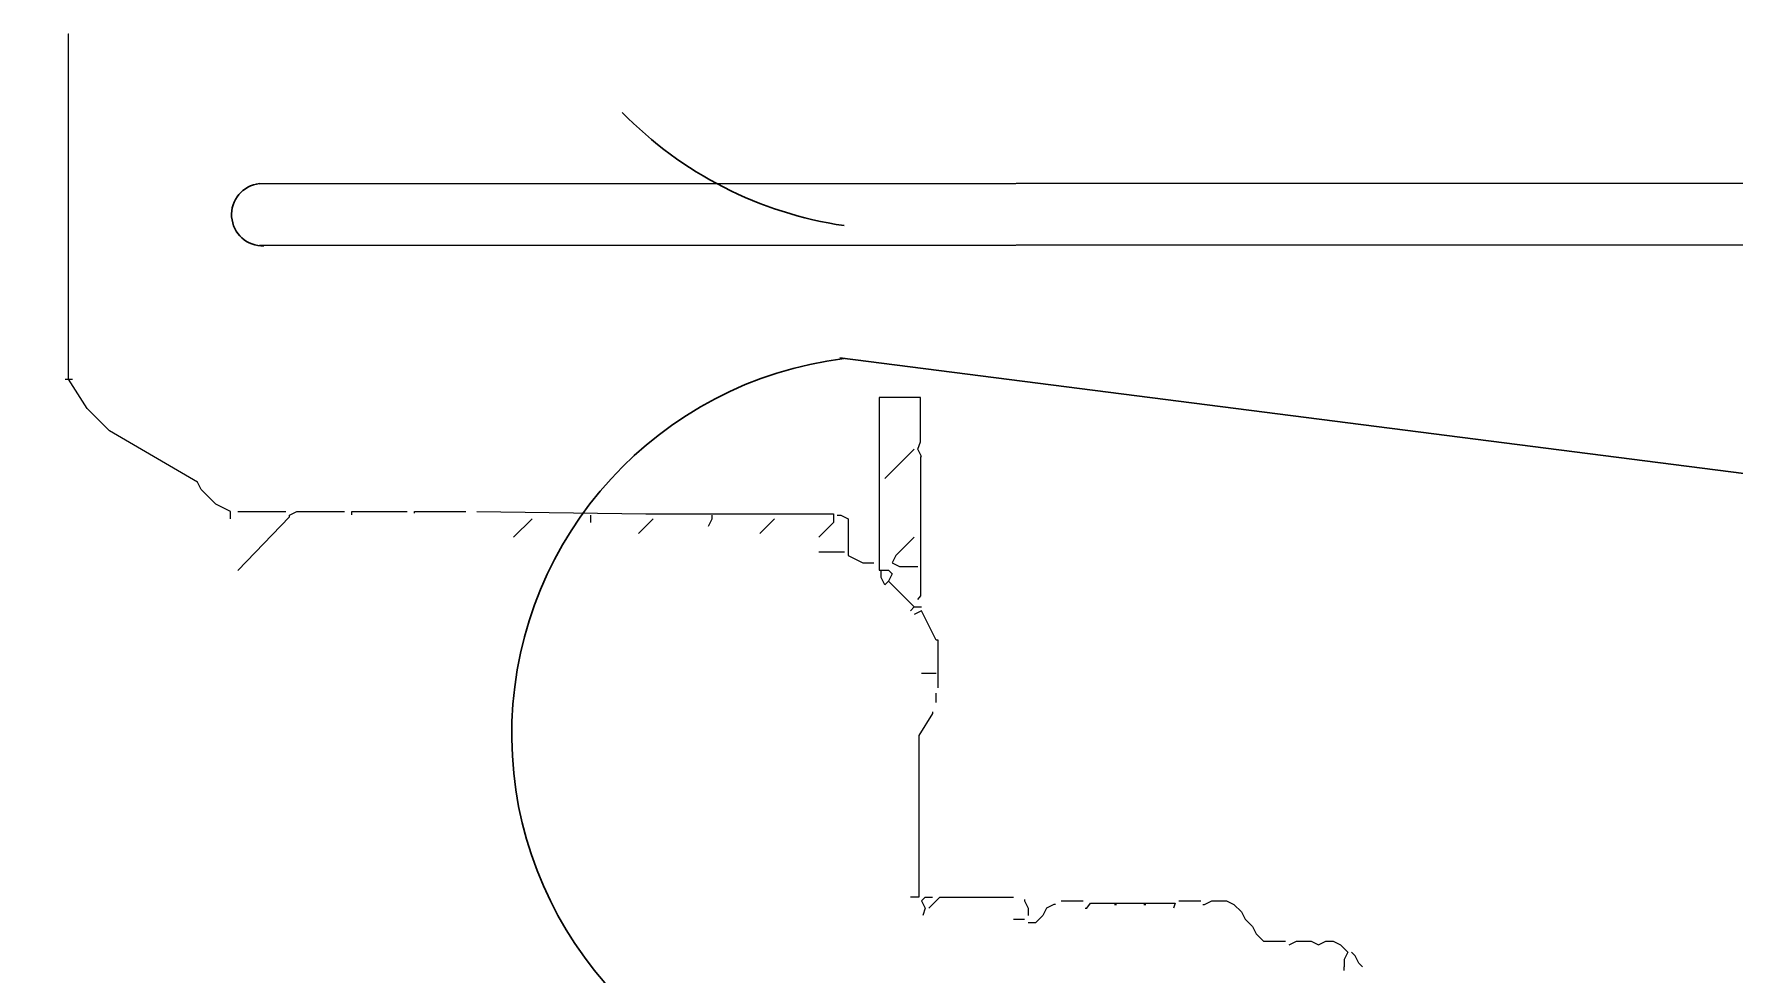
# Model space of a CAD drawing. Header units: millimetres. Extents: x -194958 to 83200, y -72620 to 64568.
# Drawn here: x 50772.4 to 50845.2, y 24767.5 to 24807.7 of the extents above; entities that cross this region are included whole.
import ezdxf

# ---------------------------------------------------------------- set-up
doc = ezdxf.new("R2010")
doc.units = ezdxf.units.MM
doc.header["$LTSCALE"] = 200
doc.layers.add('_GD-M-FP-Fhs', color=1, linetype='Continuous', lineweight=30)
doc.layers.add('VL-TEST-DRAIN VALVE', color=7, linetype='Continuous', lineweight=20)

# ---------------------------------------------------------------- blocks, each defined once
blk = doc.blocks.new('0167-P-PH2-PL-3-109 Office Lvl-03040507&08$0$hode dra')
at = {"color": 251}
for p, q in [((-0.2668344906347642, 0.02730297566205309), (-0.6481194884183736, -0.02171860521286817)), ((-0.248671659980225, -0.02654518603534939), (-0.6729484547938611, -0.02654518603534939)), ((-0.248671659980225, -0.02918365716189442), (-0.6729484547938611, -0.02918365716189442))]:
    blk.add_line(p, q, dxfattribs=at)
for centre, radius, start, end in [((-0.6459605406190505, -0.005604177936902488), 0.01620735282749, 100.9722675149145, 262.9974389423274), ((-0.6728092988508791, -0.02787005620450511), 0.0013376792009696, 87.96283742269628, 263.8781583298169), ((-0.6455198586772823, -0.04381436224281288), 0.0166045406637877, 98.36810829568722, 135.8139409370521)]:
    blk.add_arc(centre, radius, start, end, dxfattribs=at)
blk = doc.blocks.new('G$C055760D6')
at = {"layer": '_GD-M-FP-Fhs', "color": 251, "xscale": -999.999999813906, "yscale": 999.9999998139062, "zscale": 999.9999998139064, "rotation": 180.0315716567086}
blk.add_blockref('0167-P-PH2-PL-3-109 Office Lvl-03040507&08$0$hode dra', (705.0452930769243, -402.5021402840175), dxfattribs=at)
blk = doc.blocks.new('A$Cab73a533')
at = {"color": 7}
for p, q in [((12.68046915979357, 42.05380272777256, 0.0055527750848013), (12.76518915983615, 41.96908272775545, 0.0055527750848013)), ((12.76518915983615, 41.96908272775545, 0.0055527750848013), (12.9346291598049, 41.88436272777108, 0.0055527750848013)), ((12.5957491598092, 41.63020272775611, 0.0055527750848013), (12.68046915979357, 41.63020272775611, 0.0055527750848013)), ((12.84990915982053, 41.63020272775611, 0.0055527750848013), (12.68046915979357, 41.63020272775611, 0.0055527750848013)), ((13.01934915967286, 41.71492272777323, 0.0055527750848013), (12.84990915982053, 41.63020272775611, 0.0055527750848013)), ((12.9346291598049, 41.88436272777108, 0.0055527750848013), (13.01934915967286, 41.7996427277576, 0.0055527750848013)), ((13.18878915981622, 41.54548272777174, 0.0055527750848013), (13.01934915967286, 41.71492272777323, 0.0055527750848013)), ((13.2735091598006, 41.3760427277557, 0.0055527750848013), (13.18878915981622, 41.54548272777174, 0.0055527750848013)), ((13.18878915981622, 41.03716272775637, 0.0055527750848013), (13.2735091598006, 41.20660272777241, 0.0055527750848013)), ((13.2735091598006, 41.20660272777241, 0.0055527750848013), (13.2735091598006, 41.3760427277557, 0.0055527750848013)), ((13.2735091598006, 40.86772272777307, 0.0055527750848013), (13.18878915981622, 41.03716272775637, 0.0055527750848013)), ((13.2735091598006, 40.5288427277701, 0.0055527750848013), (13.2735091598006, 40.86772272777307, 0.0055527750848013)), ((13.18878915981622, 40.35940272777225, 0.0055527750848013), (13.2735091598006, 40.5288427277701, 0.0055527750848013)), ((13.2735091598006, 39.7663627277725, 0.0055527750848013), (13.2735091598006, 40.27468272777332, 0.0055527750848013)), ((13.44294915982755, 39.59692272775646, 0.0055527750848013), (13.2735091598006, 39.7663627277725, 0.0055527750848013)), ((13.61238915967988, 39.51220272777209, 0.0055527750848013), (13.44294915982755, 39.59692272775646, 0.0055527750848013)), ((13.78182915982325, 39.34276272775605, 0.0055527750848013), (13.61238915967988, 39.51220272777209, 0.0055527750848013)), ((13.95126915967558, 39.25804272777168, 0.0055527750848013), (13.78182915982325, 39.34276272775605, 0.0055527750848013)), ((14.12070915981894, 39.08860272777019, 0.0055527750848013), (13.95126915967558, 39.25804272777168, 0.0055527750848013)), ((14.2054291596869, 38.91916272777235, 0.0055527750848013), (14.12070915981894, 39.08860272777019, 0.0055527750848013)), ((14.2054291596869, 38.58028272777301, 0.0055527750848013), (14.2054291596869, 38.91916272777235, 0.0055527750848013)), ((14.12070915981894, 38.41084272777152, 0.0055527750848013), (14.2054291596869, 38.58028272777301, 0.0055527750848013)), ((14.12070915981894, 38.36848272777206, 0.0055527750848013), (14.12070915981894, 38.41084272777152, 0.0055527750848013)), ((14.2054291596869, 37.81780272777178, 0.0055527750848013), (14.2054291596869, 38.3261227277726, 0.0055527750848013)), ((14.14894915983314, 37.7330827277583, 0.0055527750848013), (14.03598915983457, 37.69072272775884, 0.0055527750848013)), ((14.14894915983314, 35.78452272777213, 0.0055527750848013), (14.14894915983314, 37.7330827277583, 0.0055527750848013)), ((14.12070915981894, 37.01296272775653, 0.0055527750848013), (14.12070915981894, 37.05532272777054, 0.0055527750848013)), ((14.12070915981894, 36.33520272777241, 0.0055527750848013), (14.12070915981894, 36.37756272777187, 0.0055527750848013)), ((14.03598915983457, 35.69980272775865, 0.0055527750848013), (14.14894915983314, 35.78452272777213, 0.0055527750848013)), ((14.03598915983457, 35.65744272775555, 0.0055527750848013), (14.03598915983457, 35.69980272775865, 0.0055527750848013)), ((14.2054291596869, 35.10676272775891, 0.0055527750848013), (14.2054291596869, 35.61508272777064, 0.0055527750848013)), ((14.12070915981894, 34.93732272777197, 0.0055527750848013), (14.03598915983457, 34.76788272775593, 0.0055527750848013)), ((14.12070915981894, 34.97121072777009, 0.0055527750848013), (14.12070915981894, 34.93732272777197, 0.0055527750848013)), ((13.86654915980762, 34.68316272777156, 0.0055527750848013), (13.69710915983887, 34.51372272775552, 0.0055527750848013)), ((13.69710915983887, 34.51372272775552, 0.0055527750848013), (13.69710915983887, 34.34428272777222, 0.0055527750848013)), ((14.03598915983457, 34.76788272775593, 0.0055527750848013), (13.86654915980762, 34.68316272777156, 0.0055527750848013)), ((13.78182915982325, 34.00540272775834, 0.0055527750848013), (13.78182915982325, 34.2595627277733, 0.0055527750848013)), ((14.03598915983457, 34.34428272777222, 0.0055527750848013), (13.86654915980762, 34.34428272777222, 0.0055527750848013)), ((14.2054291596869, 34.2595627277733, 0.0055527750848013), (14.03598915983457, 34.34428272777222, 0.0055527750848013)), ((14.23931086790981, 34.2595627277733, 0.0055527750848013), (14.2054291596869, 34.2595627277733, 0.0055527750848013)), ((14.2901491598459, 32.31100272775802, 0.0055527750848013), (14.2901491598459, 34.00540272775834, 0.0055527750848013)), ((14.03598915983457, 32.05684272777216, 0.0055527750848013), (14.2901491598459, 32.31100272775802, 0.0055527750848013)), ((18.78030915983254, 32.22628272777001, 0.0055527750848013), (18.99445563211339, 32.22628272777001, 0.0055527750848013)), ((19.11918915982824, 32.26864272775856, 0.0055527750848013), (20.22054915968329, 32.26864272775856, 0.0055527750848013)), ((19.45806915982394, 31.88740272777068, 0.0055527750848013), (19.45806915982394, 32.22628272777001, 0.0055527750848013)), ((20.22054915968329, 32.26864272775856, 0.0055527750848013), (20.22054915968329, 32.22628272777001, 0.0055527750848013)), ((20.22054915968329, 32.22628272777001, 0.0055527750848013), (20.8983091597911, 31.88740272777068, 0.0055527750848013)), ((14.03598915983457, 31.97212272775869, 0.0055527750848013), (13.86654915980762, 31.91564272777032, 0.0055527750848013)), ((14.2054291596869, 31.88740272777068, 0.0055527750848013), (14.03598915983457, 31.97212272775869, 0.0055527750848013)), ((14.2901491598459, 31.97212272775869, 0.0055527750848013), (14.2054291596869, 31.88740272777068, 0.0055527750848013)), ((14.2901491598459, 31.97212272775869, 0.0055527750848013), (14.2901491598459, 32.14156272777109, 0.0055527750848013)), ((18.01782915968215, 31.8268884420504, 0.0055527750848013), (14.2901491598459, 31.8268884420504, 0.0055527750848013)), ((14.2901491598459, 31.8268884420504, 0.0055527750848013), (14.2901491598459, 31.63324272775571, 0.0055527750848013)), ((18.52614915982122, 32.14156272777109, 0.0055527750848013), (18.01782915968215, 31.8268884420504, 0.0055527750848013)), ((18.56745080510154, 32.14156272777109, 0.0055527750848013), (18.52614915982122, 32.14156272777109, 0.0055527750848013)), ((20.8983091597911, 31.88740272777068, 0.0055527750848013), (20.81358915969031, 31.71796272775828, 0.0055527750848013)), ((20.98302915983368, 31.71796272775828, 0.0055527750848013), (20.98302915983368, 31.88740272777068, 0.0055527750848013)), ((21.15246915980242, 31.80268272777175, 0.0055527750848013), (21.237189159845, 31.86622272775639, 0.0055527750848013)), ((21.237189159845, 31.86622272775639, 0.0055527750848013), (24.45654915983323, 31.86622272775639, 0.0055527750848013)), ((21.9149491598364, 31.37908272775894, 0.0055527750848013), (21.9149491598364, 31.80268272777175, 0.0055527750848013)), ((24.45654915983323, 31.86622272775639, 0.0055527750848013), (24.45654915983323, 31.88740272777068, 0.0055527750848013)), ((24.45654915983323, 31.88740272777068, 0.0055527750848013), (24.62598915968556, 31.80268272777175, 0.0055527750848013)), ((24.62598915968556, 31.80268272777175, 0.0055527750848013), (24.79542915982893, 31.85916272777104, 0.0055527750848013)), ((24.79542915982893, 31.85916272777104, 0.0055527750848013), (25.81206915981602, 31.85916272777104, 0.0055527750848013)), ((25.81206915981602, 31.85916272777104, 0.0055527750848013), (25.81206915981602, 31.80268272777175, 0.0055527750848013)), ((25.81206915981602, 31.80268272777175, 0.0055527750848013), (25.81206915981602, 30.90707129918883, 0.0055527750848013)), ((20.8983091597911, 31.63324272775571, 0.0055527750848013), (20.98302915983368, 31.71796272775828, 0.0055527750848013)), ((20.98302915983368, 31.71796272775828, 0.0055527750848013), (21.5760691598407, 31.12492272777308, 0.0055527750848013)), ((21.99966915982077, 31.20964272777201, 0.0055527750848013), (21.9149491598364, 31.37908272775894, 0.0055527750848013)), ((22.59270915982779, 31.71796272775828, 0.0055527750848013), (22.16910915978951, 31.29436272777093, 0.0055527750848013)), ((23.94822915981058, 31.04020272775597, 0.0055527750848013), (24.62598915968556, 31.71796272775828, 0.0055527750848013)), ((21.5760691598407, 31.12492272777308, 0.0055527750848013), (21.49134915979812, 31.04020272775597, 0.0055527750848013)), ((21.49134915979812, 31.04020272775597, 0.0055527750848013), (21.66078915982507, 30.9554827277716, 0.0055527750848013)), ((21.74550915980944, 31.20964272777201, 0.0055527750848013), (21.5760691598407, 31.12492272777308, 0.0055527750848013)), ((21.83022915979382, 31.12492272777308, 0.0055527750848013), (21.74550915980944, 31.20964272777201, 0.0055527750848013)), ((21.83022915979382, 30.9554827277716, 0.0055527750848013), (21.83022915979382, 31.12492272777308, 0.0055527750848013)), ((22.16910915978951, 31.29436272777093, 0.0055527750848013), (21.99966915982077, 31.20964272777201, 0.0055527750848013)), ((21.66078915982507, 30.9554827277716, 0.0055527750848013), (21.83022915979382, 30.9554827277716, 0.0055527750848013)), ((21.83022915979382, 30.90707129918883, 0.0055527750848013), (21.83022915979382, 30.9554827277716, 0.0055527750848013)), ((25.81206915981602, 30.90707129918883, 0.0055527750848013), (21.83022915979382, 30.90707129918883, 0.0055527750848013)), ((21.99966915982077, 30.53188272775878, 0.0055527750848013), (21.99966915982077, 30.78604272777011, 0.0055527750848013)), ((22.16910915978951, 30.19300272777036, 0.0055527750848013), (21.99966915982077, 30.53188272775878, 0.0055527750848013)), ((23.01630915969145, 30.19300272777036, 0.0055527750848013), (22.16910915978951, 30.19300272777036, 0.0055527750848013)), ((23.10102915979223, 30.02356272775796, 0.0055527750848013), (23.01630915969145, 30.19300272777036, 0.0055527750848013)), ((22.25382915983209, 29.51524272777169, 0.0055527750848013), (22.25382915983209, 30.10828272777144, 0.0055527750848013)), ((22.93158915982349, 29.85412272777103, 0.0055527750848013), (22.59270915982779, 29.51524272777169, 0.0055527750848013)), ((23.12926915969001, 29.85412272777103, 0.0055527750848013), (22.93158915982349, 29.85412272777103, 0.0055527750848013)), ((23.10102915979223, 29.9388427277554, 0.0055527750848013), (23.10102915979223, 30.02356272775796, 0.0055527750848013)), ((23.12926915969001, 25.53340272775677, 0.0055527750848013), (23.12926915969001, 29.85412272777103, 0.0055527750848013)), ((22.67742915981216, 28.15972272777071, 0.0055527750848013), (23.01630915969145, 28.4986027277555, 0.0055527750848013)), ((22.84686915983912, 26.97364272777122, 0.0055527750848013), (23.01630915969145, 27.05836272777015, 0.0055527750848013)), ((23.01630915969145, 27.05836272777015, 0.0055527750848013), (23.10102915979223, 27.05836272777015, 0.0055527750848013)), ((22.67742915981216, 25.36396272775892, 0.0055527750848013), (23.01630915969145, 25.70284272775825, 0.0055527750848013)), ((23.18574915983481, 21.63628272775895, 0.0055527750848013), (23.12926915969001, 25.53340272775677, 0.0055527750848013)), ((22.93158915982349, 24.26260272775835, 0.0055527750848013), (23.10102915979223, 24.26260272775835, 0.0055527750848013)), ((22.59270915982779, 22.48348272777002, 0.0055527750848013), (23.01630915969145, 22.90708272777192, 0.0055527750848013)), ((23.18574915983481, 20.19604272775541, 0.0055527750848013), (23.18574915983481, 21.38212272775854, 0.0055527750848013)), ((23.14429003710393, 20.19604272775541, 0.0055527750848013), (23.18574915983481, 20.19604272775541, 0.0055527750848013)), ((23.18574915983481, 18.75580272777006, 0.0055527750848013), (23.18574915983481, 20.02660272777212, 0.0055527750848013)), ((23.10684603691334, 18.75580272777006, 0.0055527750848013), (23.18574915983481, 18.75580272777006, 0.0055527750848013)), ((23.18574915983481, 17.48500272777164, 0.0055527750848013), (23.18574915983481, 18.58636272777221, 0.0055527750848013)), ((21.82721997948829, 16.12948272775611, 0.0055527750848013), (23.06190981558757, 17.31556272777016, 0.0055527750848013)), ((23.06190981558757, 17.31556272777016, 0.0055527750848013), (23.10102915979223, 17.31556272777016, 0.0055527750848013)), ((23.10102915979223, 17.31556272777016, 0.0055527750848013), (23.18574915983481, 17.48500272777164, 0.0055527750848013)), ((23.18574915983481, 16.12948272775611, 0.0055527750848013), (23.18574915983481, 17.23084272775668, 0.0055527750848013)), ((23.01630915969145, 15.96004272777282, 0.0055527750848013), (23.1857491597184, 15.96004272777282, 0.0055527750848013)), ((23.1857491597184, 15.96004272777282, 0.0055527750848013), (23.35518915980356, 15.62116272777348, 0.0055527750848013)), ((23.35518915980356, 15.62116272777348, 0.0055527750848013), (23.69406915979926, 15.28228272777051, 0.0055527750848013)), ((23.69406915979926, 15.28228272777051, 0.0055527750848013), (23.86584827967454, 15.19756272775703, 0.0055527750848013)), ((23.86584827967454, 15.19756272775703, 0.0055527750848013), (25.04476472490933, 13.16428272775738, 0.0055527750848013)), ((25.04476472490933, 13.16428272775738, 0.0055527750848013), (25.04958915984025, 13.16428272775738, 0.0055527750848013)), ((25.04958915984025, 13.16428272775738, 0.0055527750848013), (25.55790915980469, 12.65596272777111, 0.0055527750848013)), ((25.55790915980469, 12.65596272777111, 0.0055527750848013), (26.23566915967967, 12.22584580468902, 0.0055527750848013)), ((26.23566915967967, 12.14764272777029, 0.0055527750848013), (26.23566915967967, 12.31708272775722, 0.0055527750848013)), ((26.23566915967967, 12.22584580468902, 0.0055527750848013), (34.19934915972408, 12.22584580468902, 0.0055527750848013)), ((34.19934915972408, 12.22584580468902, 0.0055527750848013), (34.19934915972408, 12.2323627277583, 0.0055527750848013))]:
    blk.add_line(p, q, dxfattribs=at)
blk.add_circle((0, 0), 15.56248342955951, dxfattribs=at)

msp = doc.modelspace()

# ---------------------------------------------------------------- block references
at = {"layer": '_GD-M-FP-Fhs'}
msp.add_blockref('G$C055760D6', (50750.00000069407, 25175), dxfattribs=at)
at = {"layer": 'VL-TEST-DRAIN VALVE', "xscale": -1.856606119983391, "yscale": 1.856606119983391, "zscale": 1.856606119983391, "rotation": 269.9999999999999}
msp.add_blockref('A$Cab73a533', (50751.21225693911, 24744.23870921914), dxfattribs=at)

doc.saveas('drawing.dxf')
